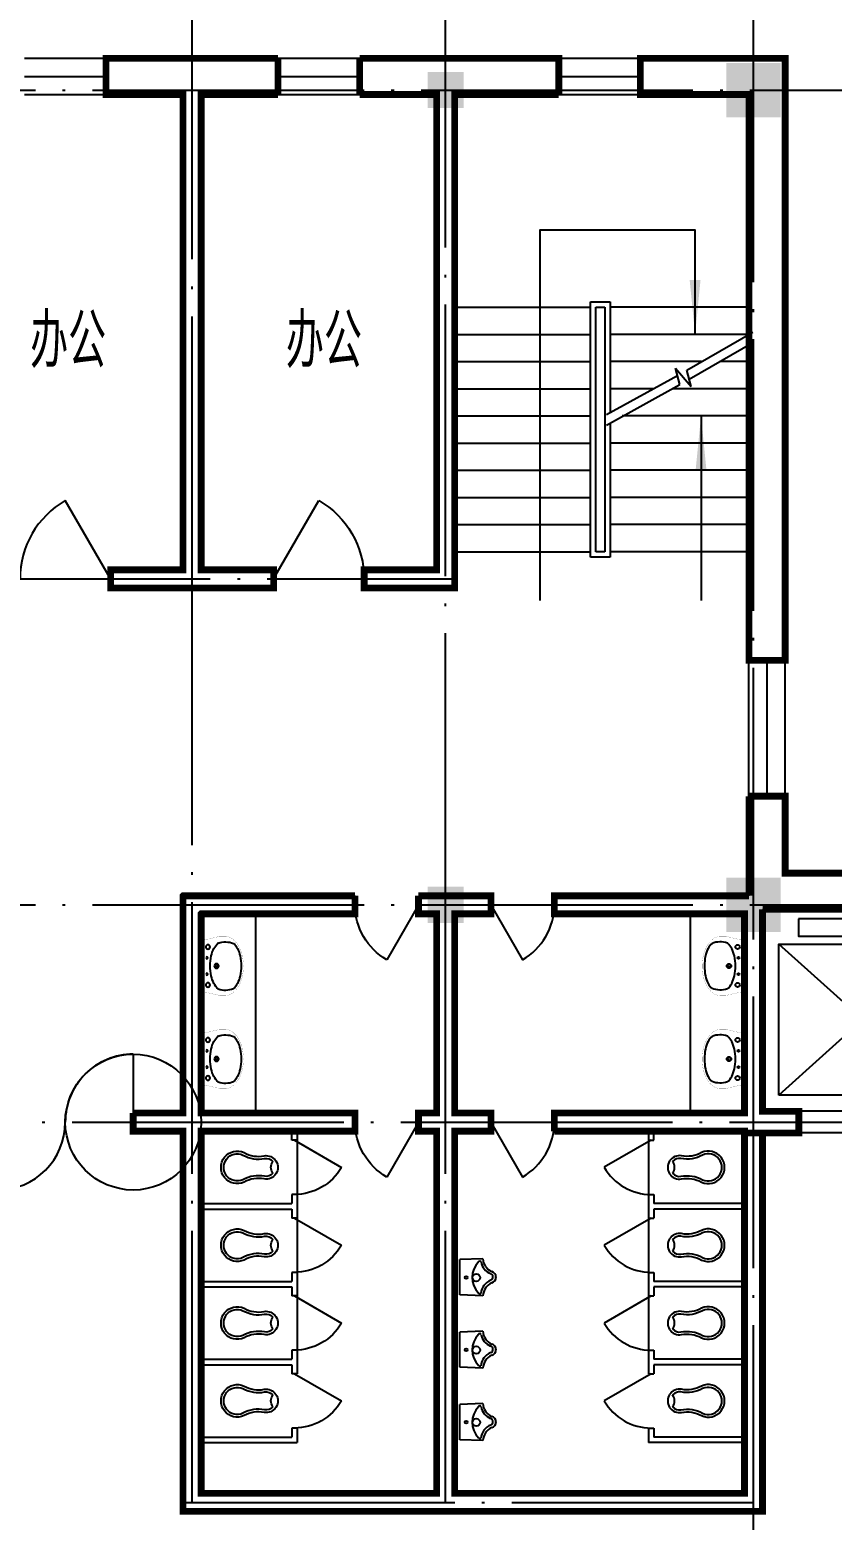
# Model space of a CAD drawing. Extents: x -55219 to 470149, y 494712 to 780039.
# Drawn here: x 153219 to 162079, y 752294 to 768755 of the extents above; entities that cross this region are included whole.
import ezdxf
from ezdxf.enums import TextEntityAlignment as Align

# ---------------------------------------------------------------- set-up
doc = ezdxf.new("R2010")
doc.units = 0
doc.header["$LTSCALE"] = 1500
doc.header["$MEASUREMENT"] = 0
doc.linetypes.add('DOTE', pattern=[2.4200000000000004, 2, -0.2, 0.02, -0.2])
doc.layers.get('0').update_dxf_attribs({"linetype": 'CONTINUOUS'})
for name, color, linetype in [('COLUMN', 7, 'CONTINUOUS'), ('DOTE', 1, 'DOTE'), ('LVTRY', 6, 'CONTINUOUS'), ('MC', 4, 'CONTINUOUS'), ('PUB_DIM', 3, 'CONTINUOUS'), ('PUB_TEXT', 7, 'CONTINUOUS'), ('PUB_WALL', 255, 'CONTINUOUS'), ('STAIR', 2, 'CONTINUOUS'), ('WALL', 255, 'CONTINUOUS'), ('WINDOW', 2, 'CONTINUOUS'), ('WINDOW_TEXT', 7, 'CONTINUOUS')]:
    doc.layers.add(name, color=color, linetype=linetype)
doc.styles.add('_HZTXT', font='txt.shx', dxfattribs={"width": 0.8, "bigfont": 'hztxt.shx'})
doc.styles.add('SIMPLEX', font='SIMPLEX.SHX')

# ---------------------------------------------------------------- blocks, each defined once
blk = doc.blocks.new('_DBLK')
blk.add_line((-0.5, 0), (2.220446049250313e-16, -0.8660254037844385))
blk.add_arc((-0.5, 0), 1, 300.0000000000001, 0)
at = {"layer": 'WINDOW_TEXT', "style": 'SIMPLEX', "flags": 9}
blk.add_attdef('A', text='', height=1, dxfattribs=at).set_placement((0, 1.5), align=Align.MIDDLE)
blk = doc.blocks.new('_WBLK')
for p, q in [((-0.5, 0.5), (0.5, 0.5)), ((-0.5, 0), (0.5, 0)), ((-0.4999999999999999, -0.5), (0.5, -0.5))]:
    blk.add_line(p, q)
at = {"layer": 'WINDOW_TEXT', "style": 'SIMPLEX', "flags": 9}
blk.add_attdef('A', text='', height=1, dxfattribs=at).set_placement((0, 1.5), align=Align.MIDDLE)
blk = doc.blocks.new('M_E8')
for p, q in [((-204.4919356849911, -256.5459909436033), (-194.4919356849911, -1.545990943603329)), ((-194.4919356849911, -1.545990943603329), (195.5080643150089, -1.545990943603329)), ((205.5080643150089, -256.5459909436033), (195.5080643150089, -1.545990943603329))]:
    blk.add_line(p, q)
at = {"const_width": 1.5}
for points in [[(-195.7633889427985, 0), (195.7633889427986, 0), (205.5080643150089, -256.5459909436033, -4.356258967034994)], [(-194.4919356849911, -1.545990943603329), (-204.4919356849911, -256.5459909436033, 0.7580869378654886)]]:
    blk.add_lwpolyline(points, format="xyb", dxfattribs=at)
for points in [[(-1.829564382642928, -142.3409413163793), (6.327243489973682, -142.3409413163793), (11.77782071326422, -145.5884370854868), (19.05796231919774, -147.7839271829117), (24.50853954248828, -152.1291680007318), (29.04433457445731, -157.5721538672643), (34.49491179774785, -166.3083748799341), (37.20114244707392, -173.9468508438915), (39.03070682971691, -182.6373324795316), (37.20114244707392, -191.3735534922014), (35.37157806443096, -200.0640351278415), (29.04433457445731, -207.7025110917989), (24.50853954248828, -214.2432420070438), (17.22839793655476, -218.5884828248639), (11.77782071326422, -222.933723642684), (3.621012840647609, -224.0314686913964), (-1.829564382642928, -224.0314686913964), (-6.365359414611959, -224.0314686913964), (-10.90115444658102, -222.933723642684), (-18.18129605251454, -220.7839729222888), (-26.33810392513115, -217.4907377761515), (-31.78868114842169, -213.1454969583314), (-37.23925837171222, -206.6047660430864), (-41.77505340368126, -198.9662900791291), (-43.60461778632424, -190.275808443489), (-44.51939997764572, -182.6373324795316), (-41.77505340368126, -172.849105795179), (-39.94548902103827, -164.1128847825092), (-35.40969398906924, -157.5721538672643), (-30.87389895710018, -149.9794172803366), (-26.33810392513115, -147.7839271829117), (-23.63187327580508, -144.4906920367744), (-18.18129605251454, -143.4386863650917), (-13.64550102054548, -143.4386863650917), (-11.8159366379025, -142.3409413163793), (-8.194923797254944, -142.3409413163793), (-6.365359414611959, -141.2431962676668), (-1.829564382642928, -142.3409413163793)], [(-204.4919356849911, -256.5459909436033), (-194.3149838065395, -257.8328683163335), (-194.3149838065395, -257.8328683163335), (-183.4138293599584, -259.9826190367287), (-175.2189055627034, -261.0803640854411), (-165.2325333074438, -264.3278598545487), (-156.1609432435057, -267.6210950006861), (-147.0893531795676, -270.8685907697937), (-138.0177631156295, -275.2595709646434), (-128.03139086037, -280.7025568311759), (-118.9598007964319, -287.2432877464208), (-108.9734285411723, -294.8360243333485), (-101.6932869352388, -300.3247495769107), (-93.53647906262216, -307.9174861638384), (-86.25633745668864, -315.5559621277958), (-79.01431177539352, -324.2921831404656), (-73.563734552103, -331.8849197273933), (-68.11315732881246, -339.5233956913506), (-61.74779791420042, -348.2596167040205), (-58.12678507355287, -355.8523532909481), (-53.59099004158381, -365.6863193523304), (-49.93186127629787, -374.3768009879705), (-42.68983559500273, -383.1130220006403), (-36.32447618039072, -388.5560078671728), (-29.9591167657787, -391.8035036362804), (-22.71709108448357, -395.0967387824177), (-17.26651386119303, -398.3442345515253), (-9.109705988576422, -399.4419796002378), (5.684341886080801e-14, -399.4419796002378), (12.6926029045857, -398.3442345515253), (22.67897515984529, -395.0967387824177), (29.04433457445731, -391.8035036362804), (35.37157806443096, -388.5560078671728), (42.65171967036446, -385.2627727210355), (49.0170790849765, -379.819786854503), (53.55287411694556, -374.3768009879705), (58.08866914891459, -365.6863193523304), (61.70968198956214, -356.9500983396606), (65.3306948302097, -347.161871655308), (70.78127205350026, -339.5233956913506), (75.31706708546929, -331.8849197273933), (79.85286211743832, -325.3441888121483), (85.30343934072889, -318.8034578969034), (90.7540165640194, -313.3604720303709), (95.28981159598848, -307.9174861638384), (99.82560662795751, -302.4745002973059), (106.1909660425696, -294.8360243333485), (113.471107648503, -290.4907835155285), (118.9216848717936, -285.047797648996), (126.1637105530887, -279.6048117824635), (131.6142877763793, -277.4093216850386), (138.8944293823127, -273.0640808672185), (145.2216728722864, -270.8685907697937), (154.3313788608629, -267.6210950006861), (161.573404542158, -264.3278598545487), (173.3893411800605, -261.0803640854411), (183.3757134353201, -258.8848739880162), (190.6177391166152, -257.8328683163335), (198.8126629138702, -256.735123267621), (205.508064315009, -256.5459909436033)]]:
    blk.add_lwpolyline(points, dxfattribs=at)
for centre, radius in [((-3.277969518901983, -183.735077528244), 41.74613323552297), ((-1.105361814513458, -73.50317888670355), 15)]:
    blk.add_circle(centre, radius)
for centre, radius, start, end in [((-2.191665666707706, -389.1881158713738), 250.0970295317013, 46.64581666099379, 133.3541833390062), ((-218.0556441041746, -431.9882185382266), 175.9657620375175, 26.18379832773246, 85.57916905627955), ((-157.965832610641, -223.487485096113), 22.67743974746437, 134.5857444032838, 206.4573480013134), ((-197.6211965078243, -411.8617399766025), 179.3181433541146, 22.29843517488617, 83.80425113435088), ((201.4077713635523, -407.2218033778947), 173.9744276939994, 100.5676435719022, 157.7034233536205), ((215.3008111989717, -424.606518628323), 168.3455935188082, 93.33480651404814, 155.3309083021925), ((162.1045431003028, -221.767369528427), 16.21611677783283, 297.1389203208342, 62.86107967916584), ((1.086303852194305, -338.2276587881882), 63.31833502350967, 194.7446885484675, 345.2553114515326), ((3.871474624329181, -328.8809831816604), 38.59373568722211, 202.7778421408287, 341.3609322646972)]:
    blk.add_arc(centre, radius, start, end)
blk.add_point((0.5080643150089088, -401.5459909436033))
at = {"width": 0.8, "flags": 9}
for tag in ['YSIZE', 'XSIZE']:
    blk.add_attdef(tag, (0, 0), '', height=0.5, dxfattribs=at)
blk = doc.blocks.new('P_WCFL01')
blk.add_lwpolyline([(128.1240682787553, -476.084799252123, -0.1810357085125222), (163.2938023432545, -255.7306682677809, 1.566077001074664), (-163.2938023432316, -255.7306682677954, -0.1810357085125034), (-128.1240682787379, -476.0847992521158, 1.186389665438497)], format="xyb", close=True)
for points in [[(98.62524958340589, -481.5653381515658, -0.1796979547039755), (136.5580378847162, -242.0636954191286, 1.552919906466224), (-136.5580378846994, -242.0636954191286, -0.1796979547039756), (-98.62524958339009, -481.5653381515658, 0.2631716135172842), (-64.99030658268336, -574.0915805898585, -0.1796979547039755)], [(64.99030658269916, -574.0915805898585, 0.2631716135172842), (98.62524958340589, -481.5653381515658, -0.1796979547039755)]]:
    blk.add_lwpolyline(points, format="xyb")
blk.add_arc((7.906564292170515e-12, -659.236857094377), 107.1142290302419, 52.64596644417809, 127.3540335558219)
blk = doc.blocks.new('M_A1SFU')
blk.add_line((-0.4999999999997502, 0), (2.220446049249204e-16, -0.8660254037840059))
blk.add_arc((-0.4999999999997502, 0), 0.9999999999995004, 300.0000000000001, 0)
blk = doc.blocks.new('M_E11')
for p, q in [((-280, -10), (-280, 0)), ((280, 0), (280, -10)), ((-250.5056433758025, -188.9030317685026), (-250.5056433758025, -185.6802697010202)), ((-247.7897820911921, -182.8401157246291), (-250.1659381378457, -184.9292631582935))]:
    blk.add_line(p, q)
at = {"const_width": 1.5}
for points in [[(-280, 0), (280, 0)], [(-325.6508892814171, -199.5069900706051), (-280, -5)], [(325.7196470476707, -203.679623150008), (280, -5)]]:
    blk.add_lwpolyline(points, dxfattribs=at)
for points in [[(253.0475816802033, -188.2804691079212, 0.09820830243506523), (193.1688142264323, -140.8346282304191, 0.06628655020752823), (110.3513957322097, -111.3619009821798, 0.05242807133200639), (5.684341886080801e-14, -99.75898632568851, 0.05242807133200623), (-110.351395732209, -111.3619009821796, 0.06628655020752873), (-193.1688142264323, -140.834628230419, 0.09387597160402227), (-250.8409032847541, -185.7313891483784, 0.171377175730478)], [(-249.5287737420379, -357.743287390725, 0.09134118956209383), (-193.1688142264323, -401.1653717695809, 0.06628655020752874), (-110.3513957322091, -430.6380990178203, 0.05242807133200617), (0, -442.2410136743115, 0.05242807133200618), (110.3513957322091, -430.6380990178203, 0.06628655020752877), (193.1688142264322, -401.165371769581, 0.09175590019007512), (249.7445037594281, -357.502875476107, 0.1713771757304789)]]:
    blk.add_lwpolyline(points, format="xyb")
for points in [[(-325.7364341085271, -265.6789118161633, 0.1492852629222198), (-304.3806079413716, -336.6408204226024, 0.1070785342951636), (-230.904903495943, -407.7090984504992, 0.07562500008442274), (-131.0498841262887, -450.4504317036771, 0.06243575474683043), (-0.8124120338861758, -467.3138035618238, 0.06243575474683045), (129.5575588546746, -451.507376452533, 0.07562500008442267), (229.7559793793862, -409.5773992771719, 0.1070785342951638), (303.8057199892309, -339.1074397112891, 0.1492852629222203), (325.7364341085272, -268.3210881838367, 0.005205445689566639), (325.7196470476707, -265.679623150008, 0.08659555624924029)], [(-325.6508892814171, -199.5069900706051, 0.008223360270598503), (-325.7364341085271, -203.6789118161633, 0.1492852629222198)]]:
    blk.add_lwpolyline(points, format="xyb", dxfattribs=at)
at = {"const_width": 1.5, "flags": 128}
for points in [[(-325.7196470476707, -203.679623150008), (-325.7364341085272, -268.3210881838367)], [(325.7196470476707, -203.679623150008), (325.7364341085272, -268.3210881838367)]]:
    blk.add_lwpolyline(points, dxfattribs=at)
at = {"flags": 128}
for points in [[(-253.0475816802033, -188.2804691079212, 0.1725462446217063), (-249.7445037594281, -357.502875476107, 0.7263952009259942)], [(253.0475816802033, -188.2804691079212, -0.1725462446217063), (249.7445037594281, -357.502875476107, -0.7263952009259942)]]:
    blk.add_lwpolyline(points, format="xyb", dxfattribs=at)
for centre, radius in [((-210, -75), 24), ((-210, -75), 24), ((-210, -75), 24), ((-90, -65), 10), ((0, -170), 25), ((0, -170), 15), ((90, -65), 10), ((210, -75), 24)]:
    blk.add_circle(centre, radius)
blk.add_arc((-249.5056433758025, -185.6802697010202), 1, 131.3223568947546, 180)
at = {"width": 0.8, "flags": 9}
for tag in ['YSIZE', 'XSIZE']:
    blk.add_attdef(tag, (0, 0), '', height=0.5, dxfattribs=at)
blk = doc.blocks.new('_FZH')
blk.add_solid([(0.5, 0.5), (0.5, -0.5), (-0.5, 0.5), (-0.5, -0.5)])
blk = doc.blocks.new('M_A11UZJ')
for p, q in [((0.5000000000002999, 0), (0.5000000000002999, 0.4999999999992998)), ((-0.4999999999992997, -0.4999999999992998), (-0.4999999999992997, 0))]:
    blk.add_line(p, q)
for centre, start, end in [((-0.4999999999992997, 0), 0, 1.477046709216281e-14), ((0.4999999999992998, 0), 90, 180), ((-0.4999999999992997, 0), 270, 0)]:
    blk.add_arc(centre, 0.4999999999992998, start, end)
blk = doc.blocks.new('_ARROW')
blk.add_solid([(0, 0), (-1, 0.1), (-1, -0.1)])

msp = doc.modelspace()

# ---------------------------------------------------------------- linework, layer by layer
at = {"layer": 'DOTE'}
for p, q in [((155010.4958555293, 762590.3728899113), (155010.4958555294, 770865.1463437126)), ((157810.4958555294, 759090.3728899114), (157810.4958555294, 770865.1463437126)), ((161210.4958555293, 700628.414607193), (161210.4958555294, 770865.1463437126)), ((99460.49585552939, 768090.3728899114), (171810.4958555293, 768090.3728899114)), ((152210.4958555293, 762690.3728899113), (157910.4958555294, 762690.3728899114)), ((155010.4958555294, 752490.3728899114), (155010.4958555293, 762690.3728899114)), ((99460.49585552944, 759090.3728899114), (180472.7041878171, 759090.3728899114)), ((157810.4958555294, 752490.3728899114), (157810.4958555293, 759090.3728899113)), ((99234.71507108543, 756690.3728899114), (161210.4958555294, 756690.3728899115)), ((161210.4958555293, 756690.3728899115), (163610.4958555294, 756690.3728899116)), ((154910.4958555294, 752490.3728899114), (161210.4958555294, 752490.3728899114))]:
    msp.add_line(p, q, dxfattribs=at)
at = {"layer": 'LVTRY'}
for p, q in [((155710.4958555293, 758990.3728899147), (155710.4958555293, 756790.3728899147)), ((160510.4958555293, 758990.3728899147), (160510.4958555293, 756790.3728899147)), ((163341.3796072251, 758656.3212750844), (161489.8230031198, 756988.6680501284)), ((163341.3796072251, 756988.6680501282), (161489.8230031197, 758656.3212750844)), ((156110.4958555093, 756490.715152761), (156110.4958555093, 756590.3728899147)), ((156171.2166338134, 756590.3728899147), (156171.2166338135, 756490.7151527605)), ((156171.2166338134, 756590.3728899147), (156171.2166338136, 754011.0574156073)), ((160049.7750772452, 756590.3728899147), (160049.7750772453, 756490.7151527606)), ((160049.7750772452, 756590.3728899147), (160049.7750772451, 753911.5574156069)), ((160110.4958555494, 756490.7151527611), (160110.4958555493, 756590.3728899147)), ((156170.4958555093, 756490.7151527606), (156110.4958555093, 756490.715152761)), ((160050.4958555493, 756490.7151527605), (160110.4958555494, 756490.7151527611)), ((155110.4958555092, 755790.3728899147), (156110.4958555092, 755790.3728899147)), ((155110.4958555092, 755790.3728899147), (156110.4958555092, 755790.3728899147)), ((156110.4958555092, 755890.3728899148), (156110.4958555092, 755790.3728899147)), ((156170.4958555091, 755890.3728899151), (156110.4958555091, 755890.3728899147)), ((156170.4958555095, 755890.3728899151), (156170.4958555093, 755630.3728899143)), ((160050.4958555491, 755890.3728899151), (160050.4958555494, 755630.3728899143)), ((160050.4958555496, 755890.3728899151), (160110.4958555495, 755890.3728899147)), ((160110.4958555494, 755890.3728899148), (160110.4958555494, 755790.3728899147)), ((161110.4958555494, 755790.3728899147), (160110.4958555494, 755790.3728899147)), ((161110.4958555494, 755790.3728899147), (160110.4958555494, 755790.3728899147)), ((155110.4958555093, 755730.3728899147), (156110.4958555092, 755730.3728899147)), ((156110.4958555092, 755730.3728899147), (156110.4958555093, 755630.3728899147)), ((156170.4958555091, 755630.3728899142), (156110.4958555091, 755630.3728899147)), ((160050.4958555495, 755630.3728899142), (160110.4958555496, 755630.3728899147)), ((160110.4958555493, 755730.3728899147), (160110.4958555493, 755630.3728899147)), ((161110.4958555493, 755730.3728899147), (160110.4958555493, 755730.3728899147)), ((156170.4958555093, 755030.7151527614), (156110.4958555092, 755030.715152761)), ((156110.4958555095, 755030.715152761), (156110.4958555095, 754930.715152761)), ((156170.4958555097, 755030.7151527614), (156170.4958555095, 754770.7151527605)), ((160050.4958555493, 755030.7151527615), (160110.4958555494, 755030.715152761)), ((160050.4958555489, 755030.7151527614), (160050.4958555491, 754770.7151527606)), ((160110.4958555491, 755030.7151527611), (160110.4958555491, 754930.715152761)), ((155110.4958555095, 754930.7151527611), (156110.4958555095, 754930.715152761)), ((155110.4958555095, 754930.7151527611), (156110.4958555095, 754930.715152761)), ((155110.4958555095, 754870.715152761), (156110.4958555095, 754870.715152761)), ((156110.4958555095, 754870.715152761), (156110.4958555095, 754770.715152761)), ((156170.4958555092, 754770.7151527605), (156110.4958555093, 754770.715152761)), ((160050.4958555494, 754770.7151527605), (160110.4958555494, 754770.715152761)), ((161110.4958555491, 754930.7151527611), (160110.4958555491, 754930.715152761)), ((161110.4958555491, 754930.7151527611), (160110.4958555491, 754930.715152761)), ((161110.4958555491, 754870.715152761), (160110.4958555491, 754870.715152761)), ((160110.4958555491, 754870.715152761), (160110.4958555491, 754770.715152761)), ((156110.4958555098, 754171.0574156073), (156110.4958555098, 754071.0574156073)), ((156170.4958555095, 754171.0574156077), (156110.4958555095, 754171.0574156073)), ((156171.2166338138, 754171.0574156077), (156171.2166338134, 753911.5574156068)), ((160049.775077245, 754171.0574156077), (160049.7750772452, 754011.0574156073)), ((160050.4958555491, 754171.0574156077), (160110.4958555491, 754171.0574156073)), ((160110.4958555489, 754171.0574156073), (160110.4958555489, 754071.0574156073)), ((155110.4958555098, 754071.0574156072), (156110.4958555098, 754071.0574156073)), ((155110.4958555098, 754071.0574156072), (156110.4958555098, 754071.0574156073)), ((155110.4958555096, 754011.0574156073), (156110.4958555095, 754011.0574156073)), ((155110.4958555097, 754011.0574156073), (156110.4958555095, 754011.0574156073)), ((156110.4958555095, 754011.0574156073), (156110.4958555096, 753911.0574156073)), ((161110.4958555489, 754071.0574156073), (160110.4958555489, 754071.0574156073)), ((161110.4958555489, 754071.0574156073), (160110.4958555489, 754071.0574156073)), ((160110.4958555492, 754011.0574156073), (160110.4958555491, 753911.0574156073)), ((161110.4958555492, 754011.0574156073), (160110.4958555492, 754011.0574156073)), ((161110.4958555488, 754011.0574156073), (160110.4958555492, 754011.0574156073)), ((156170.7166338134, 753911.0574156068), (156110.4958555093, 753911.0574156073)), ((156171.2166338134, 753911.5574156068), (156170.7166338134, 753911.0574156068)), ((160050.2750772451, 753911.0574156069), (160049.7750772451, 753911.5574156069)), ((160050.2750772451, 753911.0574156069), (160110.4958555494, 753911.0574156073)), ((156170.4958555095, 753311.3996784542), (156110.4958555095, 753311.3996784536)), ((156110.4958555098, 753311.3996784536), (156110.4958555098, 753211.3996784536)), ((156171.2166338138, 753311.399678454), (156171.2166338136, 753151.3996784535)), ((160049.775077245, 753311.399678454), (160049.7750772452, 753151.3996784537)), ((160050.4958555492, 753311.399678454), (160110.4958555492, 753311.3996784536)), ((160110.4958555489, 753311.3996784536), (160110.4958555489, 753211.3996784536)), ((155110.4958555098, 753211.3996784535), (156110.4958555098, 753211.3996784536)), ((155110.4958555098, 753211.3996784535), (156110.4958555098, 753211.3996784536)), ((155110.4958555098, 753151.3996784537), (156171.2166338136, 753151.3996784535)), ((161110.4958555488, 753151.3996784536), (160049.7750772452, 753151.3996784537)), ((161110.4958555489, 753211.3996784536), (160110.4958555489, 753211.3996784536)), ((161110.4958555489, 753211.3996784536), (160110.4958555489, 753211.3996784536))]:
    msp.add_line(p, q, dxfattribs=at)
for points in [[(161707.5186944083, 758934.9614063037), (161707.5186944084, 758745.0552246305), (163121.3883259507, 758745.0552246305), (163121.3883259506, 758934.9614063037)], [(161489.8230031198, 756988.6680501284), (161489.8230031197, 758656.3212750844), (163341.3796072251, 758656.3212750844), (163341.3796072251, 756988.6680501282)]]:
    msp.add_lwpolyline(points, close=True, dxfattribs=at)
at = {"layer": 'MC', "linetype": 'Continuous'}
for p, q in [((163110.9492965884, 756810.3728899114), (161710.9492965883, 756810.3728899114)), ((163110.9492965885, 756570.3728899115), (161710.9492965883, 756570.3728899114))]:
    msp.add_line(p, q, dxfattribs=at)
at = {"layer": 'PUB_DIM'}
for points in [[(160565.4958555294, 765390.3728899114), (160565.4958555294, 766541.937556842), (158849.4453682522, 766541.937556842), (158849.4453682522, 762452.5361097717)], [(160631.0729921234, 764490.3728899114), (160631.0729921233, 762452.5361097717)]]:
    msp.add_lwpolyline(points, dxfattribs=at)
at = {"layer": 'PUB_WALL', "const_width": 75}
for points in [[(155960.4958555294, 768440.3728899113), (154060.4958555294, 768440.3728899114), (154060.4958555294, 768040.3728899114), (154910.4958555294, 768040.3728899114), (154910.4958555294, 762790.3728899114), (154110.4958555293, 762790.3728899114), (154110.4958555294, 762590.3728899114), (155910.4958555294, 762590.3728899114), (155910.4958555294, 762790.3728899114), (155110.4958555294, 762790.3728899114), (155110.4958555294, 768040.3728899113), (155960.4958555294, 768040.3728899114)], [(155960.4958555294, 768440.3728899113), (154060.4958555294, 768440.3728899114), (154060.4958555294, 768040.3728899114), (154910.4958555294, 768040.3728899114), (154910.4958555294, 762790.3728899114), (154110.4958555293, 762790.3728899114), (154110.4958555294, 762590.3728899114), (155910.4958555294, 762590.3728899114), (155910.4958555294, 762790.3728899114), (155110.4958555294, 762790.3728899114), (155110.4958555294, 768040.3728899113), (155960.4958555294, 768040.3728899114)], [(155960.4958555294, 768440.3728899114), (155960.4958555294, 768040.3728899113)], [(155960.4958555294, 768440.3728899114), (155960.4958555294, 768040.3728899113)], [(156860.4958555294, 768440.3728899114), (156860.4958555294, 768040.3728899113)], [(156860.4958555294, 768440.3728899113), (159060.4958555294, 768440.3728899114), (159060.4958555294, 768040.3728899113)], [(156860.4958555294, 768440.3728899114), (156860.4958555294, 768040.3728899113)], [(156860.4958555294, 768440.3728899113), (159060.4958555294, 768440.3728899114), (159060.4958555294, 768040.3728899113)], [(159960.4958555294, 768040.3728899114), (161160.4958555293, 768040.3728899114), (161160.4958555294, 761790.3728899114), (161560.4958555293, 761790.3728899114), (161560.4958555293, 768440.3728899114), (159960.4958555295, 768440.3728899114), (159960.4958555294, 768040.3728899113)], [(159960.4958555294, 768040.3728899114), (161160.4958555293, 768040.3728899114), (161160.4958555294, 761790.3728899114), (161560.4958555293, 761790.3728899114), (161560.4958555293, 768440.3728899114), (159960.4958555294, 768440.3728899114), (159960.4958555294, 768040.3728899113)], [(156860.4958555294, 768040.3728899114), (157710.4958555294, 768040.3728899114), (157710.4958555294, 762790.3728899114), (156910.4958555295, 762790.3728899114), (156910.4958555294, 762590.3728899114), (157910.4958555294, 762590.3728899114), (157910.4958555294, 768040.3728899113), (159060.4958555294, 768040.3728899114)], [(156860.4958555294, 768040.3728899114), (157710.4958555294, 768040.3728899114), (157710.4958555294, 762790.3728899114), (156910.4958555295, 762790.3728899114), (156910.4958555294, 762590.3728899114), (157910.4958555294, 762590.3728899114), (157910.4958555294, 768040.3728899113), (159060.4958555294, 768040.3728899114)], [(161160.4958555294, 759190.8728899113), (161160.4958555294, 760290.3728899113)], [(161160.4958555294, 760290.3728899114), (161560.4958555294, 760290.3728899113), (161560.4958555294, 759440.3728899114), (170710.4958555294, 759440.3728899114), (172834.2628084955, 759440.3728899115)], [(161160.4958555294, 760290.3728899114), (161560.4958555294, 760290.3728899113), (161560.4958555293, 759440.3728899114), (170710.4958555294, 759440.3728899114), (172834.2628084955, 759440.3728899115)], [(161160.4958555294, 759190.8728899113), (161160.4958555294, 760290.3728899113)], [(156810.4958555293, 759190.3728899114), (154910.9958555293, 759190.3728899113), (154910.4958555293, 759189.8728899113), (154910.4958555293, 756790.3728899114), (154360.4958555293, 756790.3728899114)], [(154360.4958555293, 756790.3728899114), (154910.4958555293, 756790.3728899114), (154910.4958555293, 759189.8728899113), (154910.9958555293, 759190.3728899113), (156810.4958555293, 759190.3728899114)], [(157510.4958555294, 759190.3728899113), (157510.4958555293, 758990.3728899114), (157710.4958555293, 758990.3728899114), (157710.4958555293, 756790.3728899115), (157510.4958555292, 756790.3728899115), (157510.4958555293, 756590.3728899114), (157710.4958555293, 756590.3728899115), (157710.4958555293, 752590.3728899114), (155110.4958555294, 752590.3728899113), (155110.4958555293, 756590.3728899114), (156810.4958555293, 756590.3728899114), (156810.4958555293, 756790.3728899114), (155110.4958555294, 756790.3728899114), (155110.4958555293, 758989.8728899114), (155110.9958555293, 758990.3728899114), (156810.4958555293, 758990.3728899114), (156810.4958555294, 759190.3728899113)], [(157510.4958555294, 759190.3728899113), (157510.4958555293, 758990.3728899114), (157710.4958555293, 758990.3728899114), (157710.4958555293, 756790.3728899115), (157510.4958555292, 756790.3728899115), (157510.4958555293, 756590.3728899114), (157710.4958555293, 756590.3728899115), (157710.4958555293, 752590.3728899114), (155110.4958555294, 752590.3728899113), (155110.4958555293, 756590.3728899114), (156810.4958555293, 756590.3728899114), (156810.4958555293, 756790.3728899114), (155110.4958555294, 756790.3728899114), (155110.4958555293, 758989.8728899114), (155110.9958555293, 758990.3728899114), (156810.4958555293, 758990.3728899114), (156810.4958555294, 759190.3728899113)], [(157510.4958555294, 759190.3728899114), (157910.4958555293, 759190.3728899114), (158310.4958555294, 759190.3728899114), (158310.4958555293, 758990.3728899113), (157910.4958555293, 758990.3728899114), (157910.4958555293, 756790.3728899115), (158310.4958555293, 756790.3728899115), (158310.4958555293, 756590.3728899114), (157910.4958555293, 756590.3728899114), (157910.4958555294, 752590.3728899114), (161110.4958555293, 752590.3728899114), (161110.4958555293, 756590.3728899115), (159010.4958555293, 756590.3728899114)], [(159010.4958555293, 756590.3728899114), (161110.4958555293, 756590.3728899115), (161110.4958555293, 752590.3728899114), (157910.4958555294, 752590.3728899114), (157910.4958555293, 756590.3728899114), (158310.4958555293, 756590.3728899114), (158310.4958555293, 756790.3728899115), (157910.4958555293, 756790.3728899115), (157910.4958555293, 758990.3728899114), (158310.4958555293, 758990.3728899113), (158310.4958555294, 759190.3728899114), (157910.4958555293, 759190.3728899114), (157510.4958555294, 759190.3728899114)], [(159010.4958555293, 756590.3728899115), (159010.4958555293, 756790.3728899115), (161110.4958555293, 756790.3728899115), (161110.4958555293, 758990.3728899114), (159010.4958555294, 758990.3728899114), (159010.4958555293, 759190.3728899113), (161159.9958555294, 759190.3728899113)], [(159010.4958555293, 756590.3728899115), (159010.4958555293, 756790.3728899115), (161110.4958555293, 756790.3728899115), (161110.4958555293, 758990.3728899114), (159010.4958555294, 758990.3728899114), (159010.4958555293, 759190.3728899113), (161159.9958555294, 759190.3728899113)], [(161310.4958555293, 759039.8728899114), (161310.4958555293, 756810.3728899115), (161710.9492965883, 756810.3728899114), (161710.9492965883, 756570.3728899114), (161110.4958555293, 756570.3728899114)], [(161110.4958555293, 756570.3728899114), (161710.9492965883, 756570.3728899114), (161710.9492965883, 756810.3728899114), (161310.4958555293, 756810.3728899115), (161310.4958555293, 759039.8728899114)], [(161310.9958555293, 759040.3728899114), (165010.4958555294, 759040.3728899114), (165010.4958555293, 754890.3728899114), (165210.4958555294, 754890.3728899114), (165210.4958555294, 759040.3728899114), (170510.4958555293, 759040.3728899114)], [(170510.4958555293, 759040.3728899114), (165210.4958555294, 759040.3728899114), (165210.4958555294, 754890.3728899114), (165010.4958555293, 754890.3728899114), (165010.4958555294, 759040.3728899114), (161310.9958555293, 759040.3728899114)], [(154360.4958555294, 756790.3728899114), (154360.4958555293, 756590.3728899114), (154910.4958555293, 756590.3728899114), (154910.4958555294, 752390.3728899114), (161110.4958555294, 752390.3728899114), (161310.4958555292, 752390.3728899114), (161310.4958555293, 756090.3728899114), (161310.4958555293, 756590.3728899115)], [(154360.4958555294, 756790.3728899114), (154360.4958555293, 756590.3728899114), (154910.4958555293, 756590.3728899114), (154910.4958555294, 752390.3728899114), (161110.4958555294, 752390.3728899114), (161310.4958555292, 752390.3728899114), (161310.4958555293, 756090.3728899114), (161310.4958555293, 756590.3728899115)]]:
    msp.add_lwpolyline(points, dxfattribs=at)
at = {"layer": 'STAIR'}
for p, q in [((157910.4958555294, 765690.3728899114), (159409.280325666, 765690.3728899114)), ((157910.4958555294, 762990.3728899114), (157910.4958555294, 765690.3728899114)), ((159409.280325666, 762930.3728899114), (159409.280325666, 765750.3728899114)), ((159409.280325666, 765750.3728899114), (159629.2803256658, 765750.3728899114)), ((159469.2803256658, 762990.3728899113), (159469.280325666, 765690.3728899114)), ((159469.280325666, 765690.3728899114), (159569.280325666, 765690.3728899114)), ((159569.280325666, 765690.3728899114), (159569.280325666, 762990.3728899114)), ((159629.2803256658, 765750.3728899114), (159629.2803256658, 764530.1209888188)), ((161160.4958555294, 765690.3728899114), (159629.2803256658, 765690.3728899113)), ((161160.4958555294, 765690.3728899114), (161160.4958555294, 765390.3728899113)), ((157910.4958555294, 765390.3728899114), (159409.2803256659, 765390.3728899114)), ((161160.4958555294, 765390.3728899113), (159629.2803256658, 765390.3728899114)), ((160475.3680894755, 764997.7469393652), (161203.7971257187, 765415.3728899114)), ((160501.3118282591, 764897.2555100978), (161203.7971257186, 765299.9028360735)), ((161160.4958555294, 765274.9028360734), (161160.4958555294, 762990.3728899114)), ((157910.4958555294, 765090.3728899114), (159409.2803256659, 765090.3728899113)), ((160636.9275706314, 765090.3728899114), (159629.280325666, 765090.3728899114)), ((160395.4642789077, 764836.1443989867), (160348.765549097, 765017.028971668)), ((160348.765549097, 765017.028971668), (160522.0668192863, 764816.8623666839)), ((160522.0668192863, 764816.8623666839), (160475.3680894755, 764997.7469393652)), ((161160.4958555294, 765090.3728899114), (160838.2372497164, 765090.3728899114)), ((159585.9790554767, 764505.1209888188), (160369.520540124, 764936.635828254)), ((159585.9790554767, 764389.650934981), (160395.4642789077, 764836.1443989867)), ((157910.4958555293, 764790.3728899113), (159409.280325666, 764790.3728899114)), ((160103.9373680417, 764790.3728899115), (159629.2803256658, 764790.3728899114)), ((161160.4958555294, 764790.3728899114), (160312.4812943011, 764790.3728899115)), ((157910.4958555294, 764490.3728899114), (159409.2803256658, 764490.3728899113)), ((161160.4958555294, 764490.3728899113), (159760.4345988539, 764490.3728899114)), ((159629.280325666, 764414.650934981), (159629.2803256658, 762930.3728899113)), ((157910.4958555294, 764190.3728899114), (159409.2803256659, 764190.3728899114)), ((161160.4958555294, 764190.3728899114), (159629.2803256658, 764190.3728899114)), ((157910.4958555293, 763890.3728899113), (159409.280325666, 763890.3728899114)), ((161160.4958555294, 763890.3728899114), (159629.2803256658, 763890.3728899114)), ((157910.4958555294, 763590.3728899114), (159409.2803256659, 763590.3728899113)), ((161160.4958555294, 763590.3728899114), (159629.280325666, 763590.3728899114)), ((157910.4958555294, 763290.3728899114), (159409.280325666, 763290.3728899113)), ((161160.4958555294, 763290.3728899114), (159629.2803256658, 763290.3728899114)), ((157910.4958555294, 762990.3728899114), (159409.280325666, 762990.3728899114)), ((159629.2803256658, 762930.3728899113), (159409.280325666, 762930.3728899114)), ((159569.280325666, 762990.3728899114), (159469.2803256658, 762990.3728899113)), ((161160.4958555294, 762990.3728899114), (159629.2803256658, 762990.3728899114)), ((161310.4958555294, 756810.3728899115), (161310.4958555294, 757690.3728899114)), ((161310.4958555294, 756190.3728899114), (161310.4958555294, 756570.3728899114)), ((161310.4958555293, 754990.3728899113), (161310.4958555294, 755990.3728899114))]:
    msp.add_line(p, q, dxfattribs=at)
at = {"layer": 'WALL'}
for p, q in [((154060.4958555294, 768440.3728899114), (154060.4958555294, 768040.3728899114)), ((154060.4958555294, 768440.3728899114), (155960.4958555294, 768440.3728899113)), ((155960.4958555294, 768440.3728899114), (155960.4958555294, 768040.3728899113)), ((156860.4958555294, 768440.3728899114), (156860.4958555294, 768040.3728899113)), ((156860.4958555294, 768440.3728899113), (159060.4958555294, 768440.3728899114)), ((159060.4958555294, 768440.3728899114), (159060.4958555294, 768040.3728899113)), ((159960.4958555294, 768440.3728899114), (159960.4958555294, 768040.3728899113)), ((159960.4958555295, 768440.3728899114), (161560.4958555293, 768440.3728899114)), ((161560.4958555293, 768440.3728899114), (161560.4958555293, 761790.3728899114)), ((154060.4958555294, 768040.3728899114), (154910.4958555294, 768040.3728899114)), ((154910.4958555294, 768040.3728899114), (154910.4958555294, 762790.3728899114)), ((155110.4958555294, 768040.3728899113), (155960.4958555294, 768040.3728899114)), ((155110.4958555294, 768040.3728899113), (155110.4958555294, 762790.3728899114)), ((156860.4958555294, 768040.3728899114), (157710.4958555294, 768040.3728899114)), ((157710.4958555294, 768040.3728899114), (157710.4958555294, 762790.3728899114)), ((157910.4958555294, 768040.3728899113), (159060.4958555294, 768040.3728899114)), ((157910.4958555294, 768040.3728899113), (157910.4958555294, 762590.3728899114)), ((159960.4958555294, 768040.3728899114), (161160.4958555293, 768040.3728899114)), ((161160.4958555293, 768040.3728899114), (161160.4958555294, 761790.3728899114)), ((154110.4958555293, 762790.3728899114), (154110.4958555294, 762590.3728899114)), ((154110.4958555293, 762790.3728899114), (154910.4958555294, 762790.3728899114)), ((155110.4958555294, 762790.3728899114), (155910.4958555294, 762790.3728899114)), ((155910.4958555294, 762790.3728899114), (155910.4958555294, 762590.3728899114)), ((156910.4958555295, 762790.3728899114), (156910.4958555294, 762590.3728899114)), ((156910.4958555295, 762790.3728899114), (157710.4958555294, 762790.3728899114)), ((155910.4958555294, 762590.3728899114), (154110.4958555294, 762590.3728899114)), ((157910.4958555294, 762590.3728899114), (156910.4958555294, 762590.3728899114)), ((161160.4958555294, 761790.3728899114), (161560.4958555293, 761790.3728899114)), ((161160.4958555294, 759190.8728899113), (161160.4958555294, 760290.3728899113)), ((161160.4958555294, 760290.3728899114), (161560.4958555294, 760290.3728899113)), ((161560.4958555294, 759440.3728899114), (161560.4958555294, 760290.3728899113)), ((161560.4958555293, 759440.3728899114), (170710.4958555294, 759440.3728899114)), ((154910.4958555293, 759189.8728899113), (154910.9958555293, 759190.3728899113)), ((154910.4958555293, 759189.8728899113), (154910.4958555293, 756790.3728899114)), ((154910.9958555293, 759190.3728899113), (156810.4958555293, 759190.3728899114)), ((156810.4958555293, 758990.3728899114), (156810.4958555294, 759190.3728899113)), ((157510.4958555293, 758990.3728899114), (157510.4958555294, 759190.3728899113)), ((157510.4958555294, 759190.3728899114), (157910.4958555293, 759190.3728899114)), ((158310.4958555294, 759190.3728899114), (157910.4958555293, 759190.3728899114)), ((158310.4958555293, 758990.3728899113), (158310.4958555294, 759190.3728899114)), ((159010.4958555294, 758990.3728899114), (159010.4958555293, 759190.3728899113)), ((161159.9958555294, 759190.3728899113), (159010.4958555293, 759190.3728899113)), ((155110.4958555293, 758989.8728899114), (155110.9958555293, 758990.3728899114)), ((155110.4958555293, 758989.8728899114), (155110.4958555294, 756790.3728899114)), ((155110.9958555293, 758990.3728899114), (156810.4958555293, 758990.3728899114)), ((157510.4958555293, 758990.3728899114), (157710.4958555293, 758990.3728899114)), ((157710.4958555293, 758990.3728899114), (157710.4958555293, 756790.3728899115)), ((158310.4958555293, 758990.3728899113), (157910.4958555293, 758990.3728899114)), ((157910.4958555293, 758990.3728899114), (157910.4958555293, 756790.3728899115)), ((161110.4958555293, 758990.3728899114), (159010.4958555294, 758990.3728899114)), ((161110.4958555293, 756790.3728899115), (161110.4958555293, 758990.3728899114)), ((161310.4958555293, 756810.3728899115), (161310.4958555293, 759039.8728899114)), ((161310.9958555293, 759040.3728899114), (165010.4958555294, 759040.3728899114)), ((154910.4958555293, 756790.3728899114), (154360.4958555293, 756790.3728899114)), ((154360.4958555293, 756590.3728899114), (154360.4958555294, 756790.3728899114)), ((155110.4958555294, 756790.3728899114), (156810.4958555293, 756790.3728899114)), ((156810.4958555293, 756590.3728899114), (156810.4958555293, 756790.3728899114)), ((157510.4958555293, 756590.3728899114), (157510.4958555292, 756790.3728899115)), ((157510.4958555292, 756790.3728899115), (157710.4958555293, 756790.3728899115)), ((158310.4958555293, 756790.3728899115), (157910.4958555293, 756790.3728899115)), ((158310.4958555293, 756590.3728899114), (158310.4958555293, 756790.3728899115)), ((159010.4958555293, 756590.3728899115), (159010.4958555293, 756790.3728899115)), ((161110.4958555293, 756790.3728899115), (159010.4958555293, 756790.3728899115)), ((161710.9492965883, 756810.3728899114), (161310.4958555293, 756810.3728899115)), ((154360.4958555293, 756590.3728899114), (154910.4958555293, 756590.3728899114)), ((154910.4958555293, 756590.3728899114), (154910.4958555294, 752390.3728899114)), ((155110.4958555293, 756590.3728899114), (156810.4958555293, 756590.3728899114)), ((155110.4958555293, 756590.3728899114), (155110.4958555294, 752590.3728899113)), ((157510.4958555293, 756590.3728899114), (157710.4958555293, 756590.3728899115)), ((157710.4958555293, 756590.3728899115), (157710.4958555293, 752590.3728899114)), ((158310.4958555293, 756590.3728899114), (157910.4958555293, 756590.3728899114)), ((157910.4958555293, 756590.3728899114), (157910.4958555294, 752590.3728899114)), ((161110.4958555293, 756590.3728899115), (159010.4958555293, 756590.3728899114)), ((161110.4958555293, 752590.3728899114), (161110.4958555293, 756590.3728899115)), ((161310.4958555292, 756090.3728899114), (161310.4958555293, 756590.3728899115)), ((161710.9492965883, 756570.3728899114), (161110.4958555293, 756570.3728899114)), ((161310.4958555292, 752390.3728899114), (161310.4958555293, 756090.3728899114)), ((155110.4958555294, 752590.3728899113), (157710.4958555293, 752590.3728899114)), ((157910.4958555294, 752590.3728899114), (161110.4958555293, 752590.3728899114)), ((154910.4958555294, 752390.3728899114), (161110.4958555294, 752390.3728899114)), ((161310.4958555292, 752390.3728899114), (161110.4958555294, 752390.3728899114))]:
    msp.add_line(p, q, dxfattribs=at)
at = {"layer": 'WALL', "linetype": 'Continuous'}
msp.add_line((161710.9492965883, 756810.3728899114), (161710.9492965883, 756570.3728899114), dxfattribs=at)

# ---------------------------------------------------------------- block references
at = {"layer": 'COLUMN'}
for p, xscale, yscale, zscale in [((157810.4958555294, 768090.3728899114), 400, 400, 400), ((161210.4958555294, 768090.3728899114), 600, 600, 600), ((161210.4958555294, 759090.3728899114), 600, 600, 600), ((157810.4958555295, 759090.3728899115), 400, 400, 400)]:
    msp.add_blockref('_FZH', p, dxfattribs=dict(at, xscale=xscale, yscale=yscale, zscale=zscale))
at = {"layer": 'LVTRY', "xscale": -1}
for name, p, rotation in [('M_E11', (155110.4958555293, 758415.196053731), 89.99999999999999), ('M_E11', (155110.4958555294, 757387.5969764491), 89.99999999999999), ('P_WCFL01', (155329.9016203886, 756190.3728899147), 90.00000000000455), ('P_WCFL01', (155329.901620389, 755330.7151527611), 90.00000000000455), ('P_WCFL01', (155329.9016203893, 754471.0574156073), 90.00000000000455), ('P_WCFL01', (155329.9016203893, 753611.3996784536), 90.00000000000455)]:
    msp.add_blockref(name, p, dxfattribs=dict(at, rotation=rotation))
at = {"layer": 'LVTRY'}
for name, p, rotation in [('M_E11', (161110.4958555292, 758415.1960537311), 270), ('M_E11', (161110.4958555292, 757387.5969764491), 270), ('P_WCFL01', (160891.0900906699, 756190.3728899149), 269.9999999999955), ('P_WCFL01', (160891.0900906697, 755330.7151527611), 269.9999999999955), ('M_E8', (157965.1576010214, 754976.5933621719), 90), ('P_WCFL01', (160891.0900906695, 754471.0574156073), 269.9999999999955), ('M_E8', (157965.1576010215, 754176.5933621719), 90), ('P_WCFL01', (160891.0900906695, 753611.3996784536), 269.9999999999955), ('M_E8', (157965.1576010215, 753376.5933621718), 90)]:
    msp.add_blockref(name, p, dxfattribs=dict(at, rotation=rotation))
at = {"layer": 'PUB_DIM', "xscale": 600, "yscale": 600, "zscale": 600}
for p, rotation in [((160565.4958555294, 765390.3728899114), 270), ((160631.0729921234, 764490.3728899114), 89.99999999999999)]:
    msp.add_blockref('_ARROW', p, dxfattribs=dict(at, rotation=rotation))
at = {"layer": 'WINDOW'}
for name, p, xscale, yscale, zscale in [('_WBLK', (153610.4958555294, 768240.3728899114), 900, 399.9999999999417, 900), ('_WBLK', (156410.4958555294, 768240.3728899114), 900, 400.0000000001164, 900), ('_WBLK', (159510.4958555294, 768240.3728899114), 900, 400.0000000001164, 900), ('_DBLK', (157160.4958555293, 759090.3728899114), -700, 700, 700), ('_DBLK', (158660.4958555293, 759090.3728899114), 700, 700, 700), ('_DBLK', (157160.4958555292, 756690.3728899114), -700, 700, 700), ('_DBLK', (158660.4958555294, 756690.3728899115), 700, 700, 700)]:
    msp.add_blockref(name, p, dxfattribs=dict(at, xscale=xscale, yscale=yscale, zscale=zscale))
for name, p, xscale, yscale, zscale, rotation in [('_DBLK', (153610.4958555294, 762690.3728899115), 1000, 1000, 1000, 180), ('_DBLK', (156410.4958555294, 762690.3728899114), -1000, 1000, 1000, 180), ('_WBLK', (161360.4958555294, 761040.3728899114), 1500, 400, 1500, 89.99999999999999), ('M_A11UZJ', (153610.4958555293, 756690.3728899114), 1500, 1500, 1500, 180), ('M_A1SFU', (156140.4958555094, 756190.715152761), -600, 600, 600, 89.99999999999999), ('M_A1SFU', (160080.4958555427, 756191.0574156073), 600, 600, 600, 270), ('M_A1SFU', (156140.4958555093, 755330.715152761), -600, 600, 600, 89.99999999999999), ('M_A1SFU', (160080.4958555494, 755330.715152761), 600, 600, 600, 270), ('M_A1SFU', (156140.4958555095, 754471.0574156073), -600, 600, 600, 89.99999999999999), ('M_A1SFU', (160080.4958555491, 754471.0574156072), 600, 600, 600, 270), ('M_A1SFU', (156140.4958555096, 753611.3996784535), -600, 600, 600, 89.99999999999999), ('M_A1SFU', (160080.4958555492, 753611.3996784535), 600, 600, 600, 270)]:
    msp.add_blockref(name, p, dxfattribs=dict(at, xscale=xscale, yscale=yscale, zscale=zscale, rotation=rotation))

# ---------------------------------------------------------------- texts
at = {"layer": 'PUB_TEXT', "style": '_HZTXT', "width": 0.7}
for p in [(153221.5084209311, 765021.4247987965), (156046.4059006543, 765021.4247987965)]:
    msp.add_text('办公', height=600, dxfattribs=at).set_placement(p)

doc.saveas('drawing.dxf')
